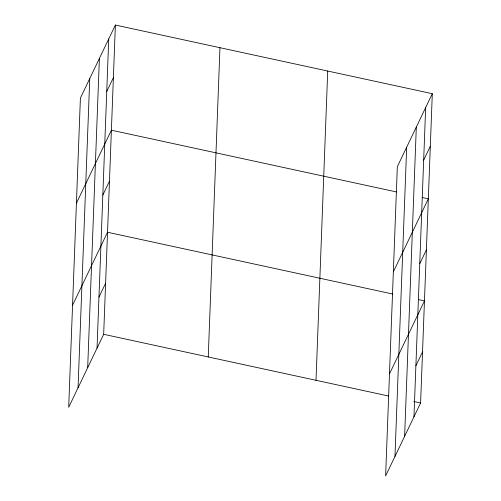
<?xml version="1.0" encoding="UTF-8"?>
<svg xmlns="http://www.w3.org/2000/svg" width="501" height="501" viewBox="0 0 501 501"><rect width="100%" height="100%" fill="white"/><g stroke="black" fill="none" stroke-linecap="round" stroke-linejoin="round"><path stroke-width="0.75" d="M78.043 387.793L89.754 78.532M87.681 367.684L99.386 58.423M97.031 348.164L108.736 38.909M115.38 25.05L80.404 98.046L68.693 407.307L103.669 334.311L115.38 25.05L432.307 93.693L420.596 402.954L385.62 475.95L397.331 166.689L432.307 93.693M208.253 356.962L219.964 47.701M316.012 380.303L327.717 71.042M394.97 456.436L406.68 147.175M404.608 436.327L416.312 127.066M413.958 416.807L425.662 107.552M106.751 91.483L113.389 77.624M76.421 203.193L111.397 130.197L396.491 191.946M102.824 195.083L109.469 181.224M72.557 305.253L107.533 232.251L392.627 294.006M98.96 297.137L105.605 283.278M423.677 160.126L430.315 146.267M393.348 271.836L428.324 198.841L422.262 197.526M419.75 263.726L426.395 249.867M389.484 373.896L424.46 300.894L418.398 299.585M415.886 365.78L422.531 351.927M103.669 334.311L388.763 396.059M413.776 401.476L420.596 402.954"/></g></svg>
